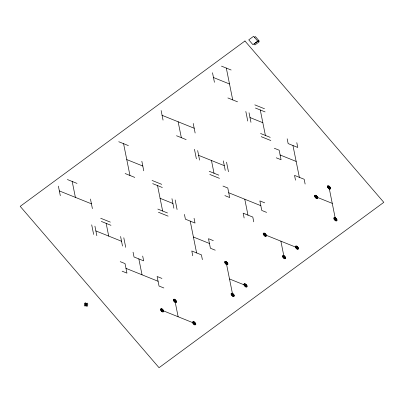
<?xml version="1.0" encoding="UTF-8"?>
<svg xmlns="http://www.w3.org/2000/svg" width="404" height="404" viewBox="0 0 404 404"><rect width="100%" height="100%" fill="white"/><g stroke="black" fill="none" stroke-linecap="round" stroke-linejoin="round"><path stroke-width="0.61" d="M254.469 37.309L255.434 36.602L259.206 40.991L258.242 41.698L253.586 36.304L248.768 39.85L252.934 44.687L257.752 41.147M85.163 304.5L86.072 303.833M221.503 66.145L231.123 70.018M213.469 77.533L229.512 83.987M254.823 104.868L264.448 108.742M255.464 108.05L265.085 111.918M227.896 97.95L237.522 101.823M250 117.544L262.832 122.705M260.58 133.492L270.205 137.365M261.216 136.673L270.842 140.542M274.341 148.268L279.154 150.202L281.073 159.742L276.26 157.807M280.113 154.974L296.157 161.428M162.095 115.327L194.178 128.235M176.523 135.744L186.148 139.617M316.211 196.92L332.255 203.374M198.627 155.338L224.291 165.665M209.206 171.286L218.832 175.159M209.843 174.467L219.468 178.341M118.756 141.738L128.381 145.607M222.968 186.062L227.78 187.996L229.699 197.541L224.887 195.602M264.676 202.838L259.863 200.904L261.782 210.444L266.595 212.383M228.74 192.769L260.822 205.676M126.765 159.575L142.804 166.029M152.076 180.457L161.701 184.33M152.717 183.638L162.342 187.512M125.149 173.543L134.774 177.412M264.842 234.714L296.92 247.622M160.085 198.298L172.917 203.459M157.833 209.08L167.458 212.953M158.474 212.262L168.094 216.135M67.382 179.533L77.007 183.406M213.302 240.638L208.489 238.698L210.408 248.243L215.221 250.177M193.41 237.017L209.449 243.471M59.348 190.915L91.43 203.823M100.702 218.251L110.327 222.124M101.343 221.432L110.969 225.306M229.507 278.967L245.546 285.416M95.879 230.926L121.548 241.254M120.22 261.651L125.033 263.59L126.952 273.129L122.139 271.195M161.928 278.432L157.116 276.498L159.035 286.037L163.847 287.971M125.992 268.357L158.075 281.265M162.095 310.307L194.178 323.215M85.123 304.56L85.941 305.51M329.058 187.471L335.451 219.276M296.809 142.688L297.768 147.46L288.143 143.587L287.183 138.819M305.126 184.037L304.167 179.265L294.541 175.392L295.501 180.164M292.956 145.526L299.354 177.331M260.277 109.984L265.393 135.426M280.881 241.168L284.078 257.07M249.041 112.772L250.96 122.311M245.834 111.484L247.753 121.023M226.311 68.084L232.709 99.889M253.752 221.831L252.793 217.059L243.168 213.186L244.127 217.958M244.784 199.222L247.98 215.125M212.509 72.76L214.428 82.3M226.543 162.186L228.462 171.725M223.331 160.893L225.25 170.432M211.459 160.499L214.019 173.225M226.311 263.065L232.704 294.87M193.218 123.462L195.137 133.002M197.667 150.566L199.586 160.11M194.46 149.278L196.379 158.817M178.139 121.781L181.335 137.683M194.061 218.281L195.021 223.048L185.401 219.18L184.441 214.408M202.379 259.626L201.419 254.853L191.794 250.985L192.753 255.752M190.213 221.114L196.607 252.919M161.135 110.555L163.054 120.099M175.169 199.98L177.088 209.519M171.958 198.687L173.877 208.232M157.53 185.572L162.645 211.019M174.937 300.859L178.134 316.761M141.844 161.257L143.763 170.801M123.568 143.673L129.962 175.477M142.693 256.075L143.652 260.848L134.027 256.974L133.067 252.202M138.84 258.908L142.036 274.811M123.796 237.774L125.715 247.314M120.589 236.481L122.503 246.026M106.156 223.372L108.711 236.093M90.471 199.051L92.39 208.595M94.92 226.159L96.839 235.699M91.713 224.866L93.632 234.411M72.195 181.467L75.391 197.369M58.393 186.148L60.307 195.688M161.459 309.792C162.06 312.418 163.635 309.459 161.459 309.792M161.777 310.05C162.075 311.363 162.863 309.883 161.777 310.05M174.301 300.344C174.902 302.97 176.477 300.01 174.301 300.344M174.619 300.601C174.922 301.914 175.705 300.435 174.619 300.601M193.541 322.7C194.142 325.326 195.713 322.367 193.541 322.7M193.859 322.958C194.157 324.271 194.945 322.791 193.859 322.958M225.674 262.565C226.326 265.201 227.811 262.166 225.674 262.565M225.993 262.812C226.316 264.13 227.058 262.615 225.993 262.812M232.068 294.37C232.719 297.006 234.204 293.971 232.068 294.37M232.386 294.617C232.714 295.935 233.456 294.42 232.386 294.617M244.915 284.921C245.566 287.557 247.046 284.522 244.915 284.921M245.228 285.168C245.556 286.486 246.299 284.971 245.228 285.168M264.206 234.204C264.807 236.83 266.377 233.871 264.206 234.204M264.524 234.461C264.822 235.774 265.61 234.295 264.524 234.461M283.441 256.56C284.042 259.186 285.618 256.227 283.441 256.56M283.76 256.818C284.062 258.126 284.85 256.646 283.76 256.818M296.289 247.112C296.889 249.733 298.46 246.773 296.289 247.112M296.602 247.364C296.905 248.677 297.692 247.197 296.602 247.364M315.58 196.425C316.231 199.056 317.711 196.021 315.58 196.425M315.893 196.672C316.221 197.99 316.963 196.47 315.893 196.672M328.422 186.976C329.073 189.607 330.553 186.572 328.422 186.976M328.74 187.224C329.063 188.542 329.805 187.022 328.74 187.224M334.815 218.781C335.466 221.412 336.951 218.377 334.815 218.781M335.133 219.029C335.461 220.347 336.199 218.827 335.133 219.029M163.049 311.055L162.666 311.332A0.929 0.838 26.8 0 1 162.287 311.262A1.454 1.313 26.8 0 1 161.923 311.055L161.267 310.292A1.454 1.313 26.8 0 1 161.13 309.919A0.985 0.889 26.8 0 1 161.14 309.54L161.519 309.282A0.929 0.838 26.8 0 1 161.903 309.353A1.454 1.313 26.8 0 1 162.267 309.56L162.923 310.317A1.454 1.313 26.8 0 1 163.054 310.696A0.929 0.838 26.8 0 1 163.049 311.055M163.362 311.302L162.857 311.676A1.237 1.116 26.8 0 1 162.347 311.58A1.939 1.752 26.8 0 1 161.863 311.307L160.989 310.287A1.939 1.752 26.8 0 1 160.812 309.792A1.313 1.187 26.8 0 1 160.822 309.282L161.327 308.939A1.237 1.116 26.8 0 1 161.837 309.035A1.939 1.752 26.8 0 1 162.322 309.307L163.196 310.322A1.939 1.752 26.8 0 1 163.378 310.822A1.237 1.116 26.8 0 1 163.362 311.302M163.681 311.55L163.049 312.019A1.545 1.399 26.8 0 1 162.413 311.898A2.424 2.192 26.8 0 1 161.807 311.555L160.711 310.287A2.424 2.192 26.8 0 1 160.489 309.661A1.641 1.485 26.8 0 1 160.504 309.025L161.14 308.595A1.545 1.399 26.8 0 1 161.772 308.717A2.424 2.192 26.8 0 1 162.383 309.06L163.474 310.328A2.424 2.192 26.8 0 1 163.696 310.954A1.545 1.399 26.8 0 1 163.681 311.55M175.892 301.606L175.508 301.884A0.929 0.838 26.8 0 1 175.129 301.813A1.454 1.313 26.8 0 1 174.765 301.606L174.109 300.844A1.454 1.313 26.8 0 1 173.972 300.47A0.985 0.889 26.8 0 1 173.983 300.091L174.361 299.829A0.929 0.838 26.8 0 1 174.745 299.904A1.454 1.313 26.8 0 1 175.109 300.111L175.765 300.869A1.454 1.313 26.8 0 1 175.902 301.248A0.929 0.838 26.8 0 1 175.892 301.606M176.21 301.854L175.7 302.227A1.237 1.116 26.8 0 1 175.195 302.131A1.939 1.752 26.8 0 1 174.705 301.859L173.831 300.839A1.939 1.752 26.8 0 1 173.654 300.344A1.313 1.187 26.8 0 1 173.664 299.834L174.174 299.49A1.237 1.116 26.8 0 1 174.679 299.586A1.939 1.752 26.8 0 1 175.164 299.859L176.043 300.874A1.939 1.752 26.8 0 1 176.22 301.374A1.237 1.116 26.8 0 1 176.21 301.854M176.528 302.101L175.892 302.571A1.545 1.399 26.8 0 1 175.255 302.45A2.424 2.192 26.8 0 1 174.649 302.106L173.558 300.839A2.424 2.192 26.8 0 1 173.331 300.212A1.641 1.485 26.8 0 1 173.346 299.576L173.983 299.147A1.545 1.399 26.8 0 1 174.619 299.268A2.424 2.192 26.8 0 1 175.225 299.611L176.316 300.879A2.424 2.192 26.8 0 1 176.543 301.505A1.545 1.399 26.8 0 1 176.528 302.101M224.947 261.484L224.72 261.817A1.545 1.399 26.8 0 0 224.705 262.418A2.424 2.192 26.8 0 0 224.932 263.039L226.023 264.312A2.424 2.192 26.8 0 0 226.629 264.655A1.641 1.485 26.8 0 0 227.306 264.782L227.901 264.307A1.545 1.399 26.8 0 0 227.912 263.706A2.424 2.192 26.8 0 0 227.689 263.085L226.599 261.812A2.424 2.192 26.8 0 0 225.993 261.474A1.545 1.399 26.8 0 0 225.356 261.353L224.947 261.484M225.22 261.797L225.038 262.065A1.237 1.116 26.8 0 0 225.028 262.544A1.939 1.752 26.8 0 0 225.205 263.044L226.078 264.059A1.939 1.752 26.8 0 0 226.563 264.337A1.313 1.187 26.8 0 0 227.104 264.438L227.583 264.059A1.237 1.116 26.8 0 0 227.593 263.58A1.939 1.752 26.8 0 0 227.412 263.08L226.538 262.065A1.939 1.752 26.8 0 0 226.053 261.792A1.237 1.116 26.8 0 0 225.548 261.691L225.22 261.797M225.493 262.115L225.356 262.317A0.929 0.838 26.8 0 0 225.346 262.676A1.454 1.313 26.8 0 0 225.483 263.049L226.139 263.812A1.454 1.313 26.8 0 0 226.503 264.019A0.985 0.889 26.8 0 0 226.907 264.095L227.265 263.812A0.929 0.838 26.8 0 0 227.27 263.448A1.454 1.313 26.8 0 0 227.139 263.075L226.482 262.312A1.454 1.313 26.8 0 0 226.119 262.11A0.929 0.838 26.8 0 0 225.735 262.034L225.493 262.115M195.127 323.963L194.748 324.24A0.929 0.838 26.8 0 1 194.369 324.17A1.454 1.313 26.8 0 1 194.001 323.963L193.349 323.2A1.454 1.313 26.8 0 1 193.213 322.826A0.985 0.889 26.8 0 1 193.223 322.442L193.602 322.185A0.929 0.838 26.8 0 1 193.986 322.261A1.454 1.313 26.8 0 1 194.349 322.463L195.001 323.225A1.454 1.313 26.8 0 1 195.137 323.599A0.929 0.838 26.8 0 1 195.127 323.963M195.445 324.21L194.94 324.584A1.237 1.116 26.8 0 1 194.43 324.488A1.939 1.752 26.8 0 1 193.945 324.21L193.072 323.195A1.939 1.752 26.8 0 1 192.89 322.695A1.313 1.187 26.8 0 1 192.905 322.19L193.41 321.847A1.237 1.116 26.8 0 1 193.92 321.943A1.939 1.752 26.8 0 1 194.405 322.215L195.278 323.23A1.939 1.752 26.8 0 1 195.46 323.73A1.237 1.116 26.8 0 1 195.445 324.21M195.763 324.457L195.132 324.927A1.545 1.399 26.8 0 1 194.496 324.806A2.424 2.192 26.8 0 1 193.89 324.462L192.794 323.19A2.424 2.192 26.8 0 1 192.572 322.569A1.641 1.485 26.8 0 1 192.587 321.932L193.218 321.503A1.545 1.399 26.8 0 1 193.854 321.624A2.424 2.192 26.8 0 1 194.46 321.968L195.556 323.235A2.424 2.192 26.8 0 1 195.778 323.856A1.545 1.399 26.8 0 1 195.763 324.457M265.792 235.461L265.413 235.744A0.929 0.838 26.8 0 1 265.034 235.668A1.454 1.313 26.8 0 1 264.665 235.466L264.014 234.704A1.454 1.313 26.8 0 1 263.878 234.33A0.985 0.889 26.8 0 1 263.888 233.946L264.267 233.689A0.929 0.838 26.8 0 1 264.65 233.764A1.454 1.313 26.8 0 1 265.014 233.966L265.665 234.729A1.454 1.313 26.8 0 1 265.802 235.103A0.929 0.838 26.8 0 1 265.792 235.461M266.11 235.714L265.605 236.088A1.237 1.116 26.8 0 1 265.095 235.987A1.939 1.752 26.8 0 1 264.61 235.714L263.736 234.699A1.939 1.752 26.8 0 1 263.554 234.199A1.313 1.187 26.8 0 1 263.57 233.689L264.075 233.345A1.237 1.116 26.8 0 1 264.585 233.446A1.939 1.752 26.8 0 1 265.069 233.719L265.943 234.734A1.939 1.752 26.8 0 1 266.125 235.234A1.237 1.116 26.8 0 1 266.11 235.714M266.428 235.961L265.797 236.426A1.545 1.399 26.8 0 1 265.16 236.305A2.424 2.192 26.8 0 1 264.554 235.966L263.459 234.694A2.424 2.192 26.8 0 1 263.236 234.073A1.641 1.485 26.8 0 1 263.251 233.436L263.883 233.007A1.545 1.399 26.8 0 1 264.519 233.128A2.424 2.192 26.8 0 1 265.125 233.467L266.221 234.739A2.424 2.192 26.8 0 1 266.443 235.36A1.545 1.399 26.8 0 1 266.428 235.961M231.346 293.289L231.113 293.622A1.545 1.399 26.8 0 0 231.103 294.223A2.424 2.192 26.8 0 0 231.325 294.844L232.416 296.117A2.424 2.192 26.8 0 0 233.027 296.455A1.641 1.485 26.8 0 0 233.699 296.587L234.295 296.112A1.545 1.399 26.8 0 0 234.31 295.511A2.424 2.192 26.8 0 0 234.083 294.89L232.992 293.617A2.424 2.192 26.8 0 0 232.386 293.279A1.545 1.399 26.8 0 0 231.75 293.158L231.346 293.289M231.618 293.602L231.431 293.87A1.237 1.116 26.8 0 0 231.421 294.349A1.939 1.752 26.8 0 0 231.603 294.849L232.477 295.864A1.939 1.752 26.8 0 0 232.962 296.137A1.313 1.187 26.8 0 0 233.502 296.243L233.977 295.864A1.237 1.116 26.8 0 0 233.987 295.385A1.939 1.752 26.8 0 0 233.81 294.885L232.936 293.87A1.939 1.752 26.8 0 0 232.452 293.597A1.237 1.116 26.8 0 0 231.941 293.496L231.618 293.602M231.891 293.92L231.75 294.122A0.929 0.838 26.8 0 0 231.744 294.481A1.454 1.313 26.8 0 0 231.876 294.854L232.532 295.617A1.454 1.313 26.8 0 0 232.896 295.819A0.985 0.889 26.8 0 0 233.3 295.9L233.658 295.612A0.929 0.838 26.8 0 0 233.669 295.253A1.454 1.313 26.8 0 0 233.532 294.88L232.876 294.117A1.454 1.313 26.8 0 0 232.512 293.915A0.929 0.838 26.8 0 0 232.133 293.839L231.891 293.92M244.188 283.835L243.96 284.174A1.545 1.399 26.8 0 0 243.945 284.775A2.424 2.192 26.8 0 0 244.167 285.396L245.263 286.668A2.424 2.192 26.8 0 0 245.869 287.007A1.641 1.485 26.8 0 0 246.541 287.138L247.137 286.663A1.545 1.399 26.8 0 0 247.152 286.062A2.424 2.192 26.8 0 0 246.93 285.441L245.834 284.169A2.424 2.192 26.8 0 0 245.228 283.83A1.545 1.399 26.8 0 0 244.592 283.709L244.188 283.835M244.46 284.153L244.279 284.421A1.237 1.116 26.8 0 0 244.263 284.901A1.939 1.752 26.8 0 0 244.445 285.401L245.319 286.416A1.939 1.752 26.8 0 0 245.804 286.689A1.313 1.187 26.8 0 0 246.344 286.795L246.819 286.416A1.237 1.116 26.8 0 0 246.834 285.936A1.939 1.752 26.8 0 0 246.652 285.436L245.778 284.421A1.939 1.752 26.8 0 0 245.294 284.148A1.237 1.116 26.8 0 0 244.784 284.047L244.46 284.153M244.733 284.472L244.597 284.674A0.929 0.838 26.8 0 0 244.587 285.032A1.454 1.313 26.8 0 0 244.718 285.406L245.374 286.168A1.454 1.313 26.8 0 0 245.738 286.37A0.985 0.889 26.8 0 0 246.147 286.451L246.501 286.163A0.929 0.838 26.8 0 0 246.511 285.805A1.454 1.313 26.8 0 0 246.374 285.431L245.723 284.669A1.454 1.313 26.8 0 0 245.354 284.466A0.929 0.838 26.8 0 0 244.976 284.391L244.733 284.472M314.852 195.339L314.625 195.677A1.545 1.399 26.8 0 0 314.61 196.273A2.424 2.192 26.8 0 0 314.832 196.899L315.923 198.167A2.424 2.192 26.8 0 0 316.534 198.51A1.641 1.485 26.8 0 0 317.206 198.642L317.802 198.167A1.545 1.399 26.8 0 0 317.817 197.566A2.424 2.192 26.8 0 0 317.594 196.94L316.499 195.672A2.424 2.192 26.8 0 0 315.893 195.329A1.545 1.399 26.8 0 0 315.256 195.208L314.852 195.339M315.125 195.657L314.943 195.925A1.237 1.116 26.8 0 0 314.928 196.405A1.939 1.752 26.8 0 0 315.11 196.905L315.984 197.92A1.939 1.752 26.8 0 0 316.468 198.192A1.313 1.187 26.8 0 0 317.009 198.298L317.483 197.915A1.237 1.116 26.8 0 0 317.499 197.435A1.939 1.752 26.8 0 0 317.317 196.94L316.443 195.925A1.939 1.752 26.8 0 0 315.958 195.647A1.237 1.116 26.8 0 0 315.448 195.551L315.125 195.657M315.398 195.97L315.261 196.172A0.929 0.838 26.8 0 0 315.251 196.536A1.454 1.313 26.8 0 0 315.383 196.91L316.039 197.672A1.454 1.313 26.8 0 0 316.403 197.874A0.985 0.889 26.8 0 0 316.812 197.955L317.165 197.667A0.929 0.838 26.8 0 0 317.175 197.309A1.454 1.313 26.8 0 0 317.039 196.935L316.388 196.172A1.454 1.313 26.8 0 0 316.019 195.965A0.929 0.838 26.8 0 0 315.64 195.895L315.398 195.97M327.695 185.891L327.467 186.229A1.545 1.399 26.8 0 0 327.452 186.825A2.424 2.192 26.8 0 0 327.674 187.451L328.77 188.719A2.424 2.192 26.8 0 0 329.376 189.062A1.641 1.485 26.8 0 0 330.053 189.193L330.644 188.719A1.545 1.399 26.8 0 0 330.659 188.118A2.424 2.192 26.8 0 0 330.437 187.491L329.346 186.224A2.424 2.192 26.8 0 0 328.735 185.88A1.545 1.399 26.8 0 0 328.104 185.759L327.695 185.891M327.967 186.209L327.785 186.476A1.237 1.116 26.8 0 0 327.775 186.956A1.939 1.752 26.8 0 0 327.952 187.456L328.826 188.471A1.939 1.752 26.8 0 0 329.31 188.744A1.313 1.187 26.8 0 0 329.851 188.85L330.326 188.466A1.237 1.116 26.8 0 0 330.341 187.986A1.939 1.752 26.8 0 0 330.159 187.491L329.285 186.471A1.939 1.752 26.8 0 0 328.8 186.199A1.237 1.116 26.8 0 0 328.29 186.103L327.967 186.209M328.24 186.522L328.104 186.724A0.929 0.838 26.8 0 0 328.093 187.087A1.454 1.313 26.8 0 0 328.23 187.461L328.881 188.219A1.454 1.313 26.8 0 0 329.25 188.426A0.985 0.889 26.8 0 0 329.654 188.501L330.007 188.219A0.929 0.838 26.8 0 0 330.017 187.86A1.454 1.313 26.8 0 0 329.886 187.486L329.23 186.724A1.454 1.313 26.8 0 0 328.866 186.517A0.929 0.838 26.8 0 0 328.482 186.446L328.24 186.522M285.032 257.818L284.653 258.1A0.929 0.838 26.8 0 1 284.27 258.025A1.454 1.313 26.8 0 1 283.906 257.823L283.249 257.06A1.454 1.313 26.8 0 1 283.118 256.686A0.985 0.889 26.8 0 1 283.123 256.303L283.507 256.045A0.929 0.838 26.8 0 1 283.886 256.116A1.454 1.313 26.8 0 1 284.249 256.323L284.906 257.085A1.454 1.313 26.8 0 1 285.042 257.459A0.929 0.838 26.8 0 1 285.032 257.818M285.35 258.07L284.84 258.439A1.237 1.116 26.8 0 1 284.335 258.343A1.939 1.752 26.8 0 1 283.85 258.07L282.977 257.055A1.939 1.752 26.8 0 1 282.795 256.555A1.313 1.187 26.8 0 1 282.805 256.045L283.315 255.702A1.237 1.116 26.8 0 1 283.82 255.798A1.939 1.752 26.8 0 1 284.31 256.075L285.184 257.09A1.939 1.752 26.8 0 1 285.36 257.59A1.237 1.116 26.8 0 1 285.35 258.07M285.668 258.318L285.032 258.782A1.545 1.399 26.8 0 1 284.396 258.661A2.424 2.192 26.8 0 1 283.79 258.318L282.699 257.05A2.424 2.192 26.8 0 1 282.472 256.429A1.641 1.485 26.8 0 1 282.492 255.788L283.123 255.358A1.545 1.399 26.8 0 1 283.76 255.48A2.424 2.192 26.8 0 1 284.365 255.823L285.456 257.096A2.424 2.192 26.8 0 1 285.684 257.717A1.545 1.399 26.8 0 1 285.668 258.318M297.874 248.369L297.495 248.652A0.929 0.838 26.8 0 1 297.112 248.576A1.454 1.313 26.8 0 1 296.748 248.374L296.092 247.612A1.454 1.313 26.8 0 1 295.96 247.238A0.985 0.889 26.8 0 1 295.97 246.854L296.349 246.597A0.929 0.838 26.8 0 1 296.728 246.667A1.454 1.313 26.8 0 1 297.097 246.874L297.748 247.637A1.454 1.313 26.8 0 1 297.884 248.011A0.929 0.838 26.8 0 1 297.874 248.369M298.192 248.617L297.687 248.99A1.237 1.116 26.8 0 1 297.177 248.894A1.939 1.752 26.8 0 1 296.693 248.622L295.819 247.607A1.939 1.752 26.8 0 1 295.637 247.107A1.313 1.187 26.8 0 1 295.652 246.597L296.157 246.253A1.237 1.116 26.8 0 1 296.667 246.349A1.939 1.752 26.8 0 1 297.152 246.627L298.026 247.642A1.939 1.752 26.8 0 1 298.202 248.137A1.237 1.116 26.8 0 1 298.192 248.617M298.511 248.869L297.874 249.334A1.545 1.399 26.8 0 1 297.243 249.212A2.424 2.192 26.8 0 1 296.632 248.869L295.541 247.602A2.424 2.192 26.8 0 1 295.319 246.975A1.641 1.485 26.8 0 1 295.334 246.339L295.965 245.91A1.545 1.399 26.8 0 1 296.602 246.031A2.424 2.192 26.8 0 1 297.208 246.374L298.304 247.642A2.424 2.192 26.8 0 1 298.526 248.268A1.545 1.399 26.8 0 1 298.511 248.869M334.093 217.695L333.861 218.034A1.545 1.399 26.8 0 0 333.845 218.63A2.424 2.192 26.8 0 0 334.073 219.256L335.163 220.523A2.424 2.192 26.8 0 0 335.769 220.867A1.641 1.485 26.8 0 0 336.446 220.998L337.042 220.523A1.545 1.399 26.8 0 0 337.057 219.922A2.424 2.192 26.8 0 0 336.83 219.296L335.739 218.029A2.424 2.192 26.8 0 0 335.133 217.685A1.545 1.399 26.8 0 0 334.497 217.564L334.093 217.695M334.366 218.014L334.179 218.281A1.237 1.116 26.8 0 0 334.169 218.761A1.939 1.752 26.8 0 0 334.345 219.261L335.219 220.276A1.939 1.752 26.8 0 0 335.709 220.549A1.313 1.187 26.8 0 0 336.249 220.65L336.724 220.271A1.237 1.116 26.8 0 0 336.734 219.791A1.939 1.752 26.8 0 0 336.557 219.291L335.684 218.276A1.939 1.752 26.8 0 0 335.194 218.003A1.237 1.116 26.8 0 0 334.689 217.907L334.366 218.014M334.633 218.327L334.497 218.529A0.929 0.838 26.8 0 0 334.487 218.887A1.454 1.313 26.8 0 0 334.623 219.266L335.28 220.023A1.454 1.313 26.8 0 0 335.643 220.231A0.985 0.889 26.8 0 0 336.047 220.306L336.406 220.023A0.929 0.838 26.8 0 0 336.416 219.665A1.454 1.313 26.8 0 0 336.279 219.291L335.623 218.529A1.454 1.313 26.8 0 0 335.259 218.322A0.929 0.838 26.8 0 0 334.881 218.251L334.633 218.327M244.955 41.001L20.2 206.358L159.045 367.696L383.8 202.338L244.955 41.001M258.308 40.86L254.096 43.96L254.929 44.93L259.141 41.829L258.308 40.86M85.254 302.884L84.345 303.55L86.83 306.434L87.734 305.772L85.254 302.884M87.047 303.141L84.219 305.227L85.037 306.176L87.865 304.096L87.047 303.141"/></g></svg>
